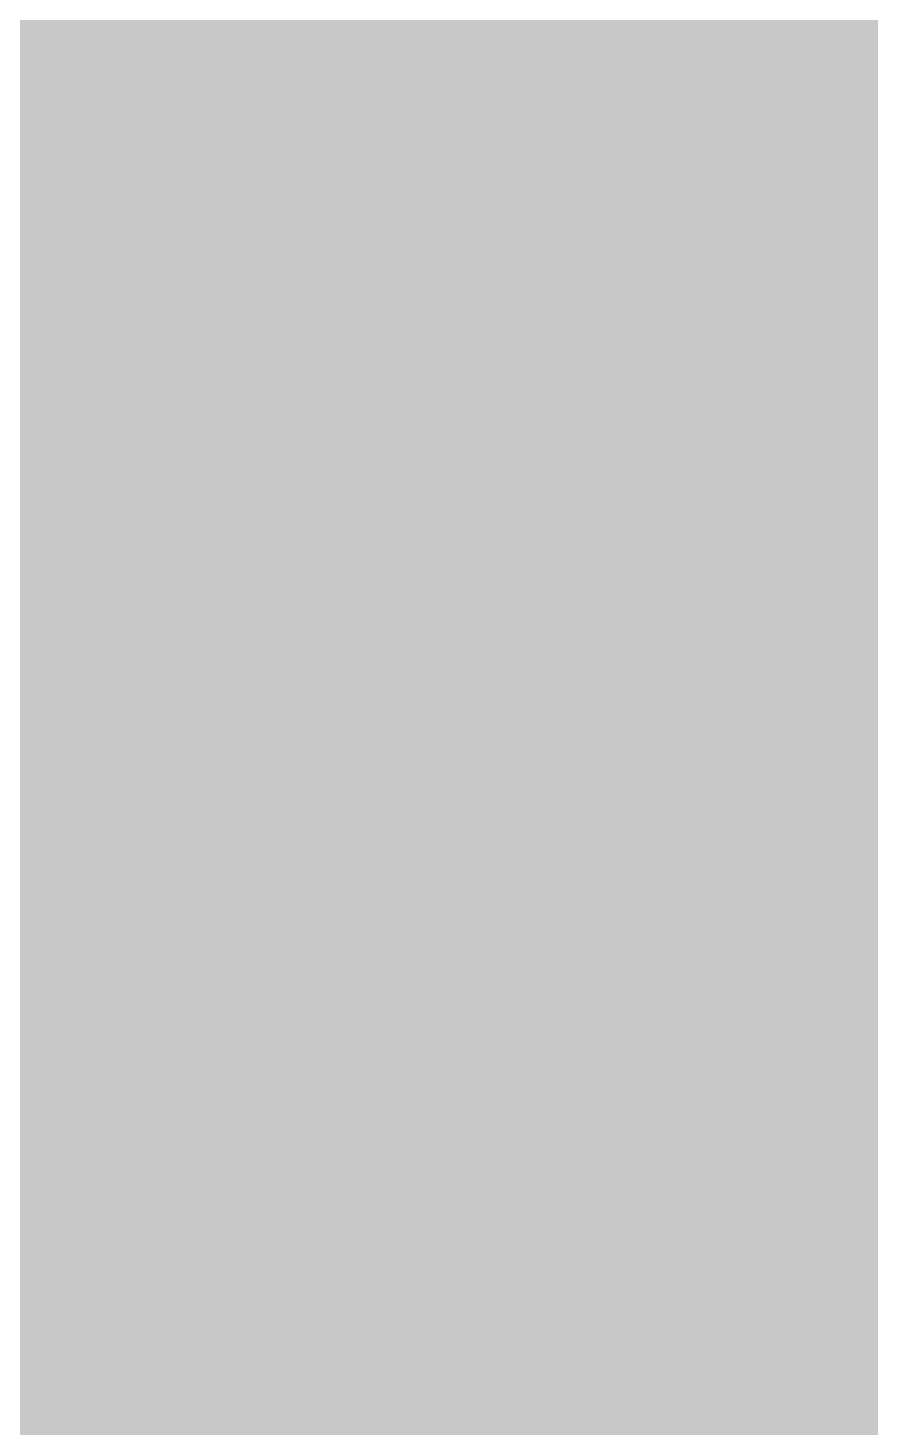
# Model space of a CAD drawing. Extents: x 0 to 756, y -25 to 420.
# Drawn here: x 349.287 to 351.031, y 303.188 to 306.086 of the extents above; entities that cross this region are included whole.
import ezdxf

# ---------------------------------------------------------------- set-up
doc = ezdxf.new("R2010")
doc.units = 0
doc.layers.get('0').update_dxf_attribs({"lineweight": 25})
doc.layers.add('0-Shading', color=7, linetype='Continuous', lineweight=25)

# ---------------------------------------------------------------- blocks, each defined once
blk = doc.blocks.new('Shading-A0T78ONBOY', base_point=(329.6628, 313.8124))
at = {"layer": '0-Shading', "color": 7, "true_color": 0xffffff}
for points in [[(337.5837, 306.067), (352.7394, 306.067), (329.6659, 312.9883)], [(352.7394, 306.067), (329.6659, 312.9883), (352.7394, 312.9883)], [(337.6473, 306.0631), (352.7994, 306.0631), (339.0448, 306.7015)], [(352.7994, 306.0631), (339.0448, 306.7015), (352.7994, 306.7015)], [(338.9114, 305.3638), (352.7994, 305.3638), (337.8099, 306.1122)], [(352.7994, 305.3638), (337.8099, 306.1122), (352.7994, 306.1122)], [(340.4812, 305.3599), (352.7394, 305.3599), (341.555, 306.1174)], [(352.7394, 305.3599), (341.555, 306.1174), (352.7394, 306.1174)], [(341.224, 303.9211), (352.7394, 306.067), (337.5837, 306.067)], [(341.0233, 304.06), (352.7994, 306.0631), (337.6473, 306.0631)], [(352.7994, 304.06), (341.0233, 304.06), (352.7994, 306.0631)], [(352.7394, 303.9211), (341.224, 303.9211), (352.7394, 306.067)], [(336.7736, 300.6853), (352.7394, 300.6853), (341.2107, 305.3599)], [(340.4339, 304.4659), (352.7066, 304.4659), (352.7994, 305.3638)], [(340.4339, 304.4659), (352.7994, 305.3638), (341.2863, 305.3638)], [(352.7394, 300.6853), (341.2107, 305.3599), (352.7394, 305.3599)], [(346.5389, 300.9891), (352.3474, 300.9891), (340.4339, 304.4659)], [(352.3474, 300.9891), (340.4339, 304.4659), (352.7066, 304.4659)], [(348.5567, 299.5903), (352.7994, 304.06), (341.0233, 304.06)], [(348.6078, 299.5685), (352.7394, 303.9211), (341.224, 303.9211)], [(348.6078, 299.5685), (352.7394, 299.5685), (352.7394, 303.9211)]]:
    blk.add_solid(points, dxfattribs=at)

msp = doc.modelspace()

# ---------------------------------------------------------------- block references
msp.add_blockref('Shading-A0T78ONBOY', (329.6628, 313.8124))

doc.saveas('drawing.dxf')
